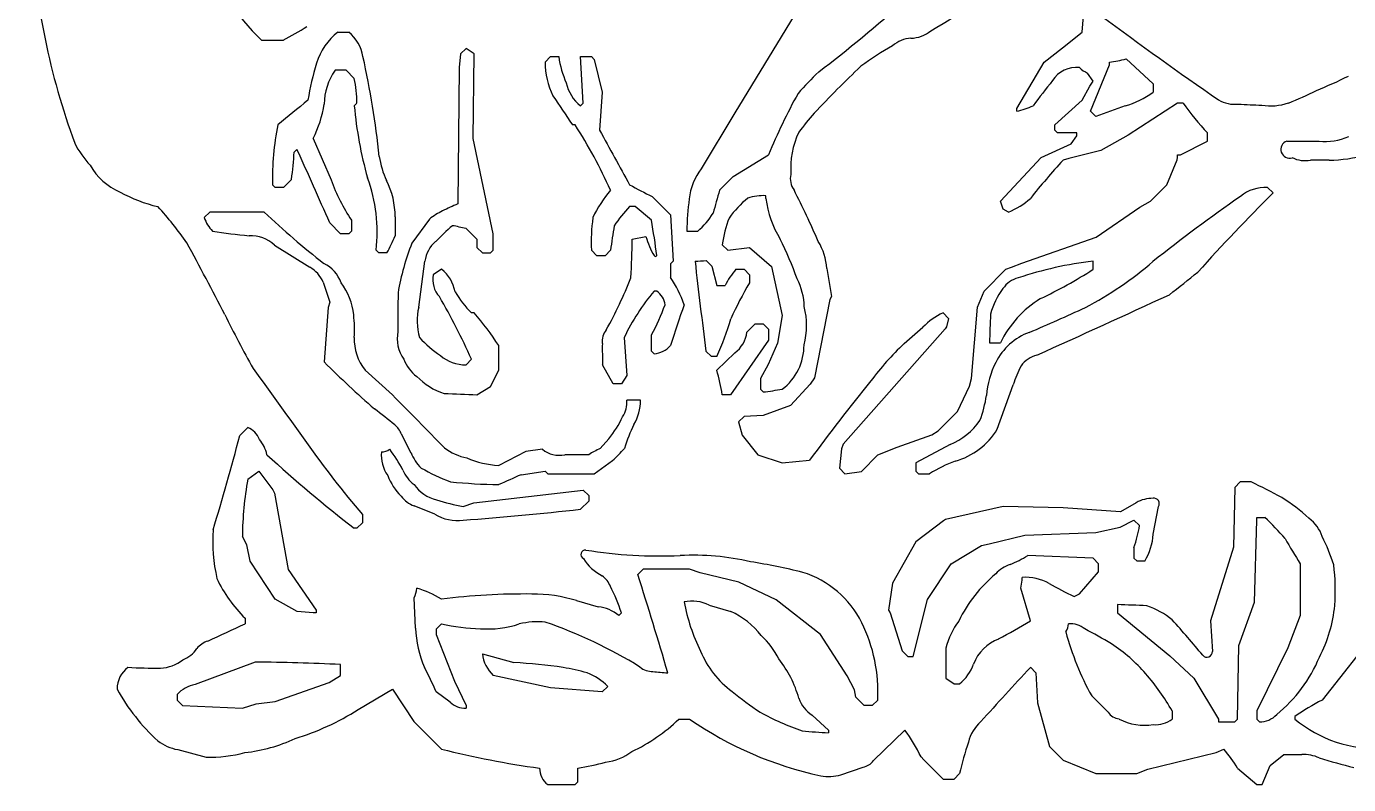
# Model space of a CAD drawing. Extents: x -1480 to 3301, y -477 to 1672.
# Drawn here: x 2143 to 2815, y 833 to 1218 of the extents above; entities that cross this region are included whole.
import ezdxf

# ---------------------------------------------------------------- set-up
doc = ezdxf.new("R2010")
doc.units = 0
doc.header["$MEASUREMENT"] = 0
doc.layers.add('WHITE', color=7, linetype='CONTINUOUS')

msp = doc.modelspace()

# ---------------------------------------------------------------- linework, layer by layer
at = {"layer": 'WHITE', "linetype": 'Continuous'}
for p, q in [((2537.53, 1231.05), (2503.03, 1174.47)), ((2679.84, 1215.61), (2681.22, 1232.26)), ((2262.29, 1211.45), (2273.39, 1211.45)), ((2301.13, 1215.61), (2306.68, 1215.61)), ((2669.88, 1207.62), (2679.84, 1215.61)), ((2363.56, 1204.51), (2362.85, 1197.56)), ((2366.33, 1207.29), (2363.56, 1204.51)), ((2370.49, 1204.51), (2366.33, 1207.29)), ((2369.9, 1161.44), (2370.49, 1204.51)), ((2660.42, 1200.35), (2669.88, 1207.62)), ((2362.85, 1197.56), (2362.17, 1128.22)), ((2406.56, 1200.35), (2409.34, 1203.13)), ((2409.34, 1203.13), (2413.5, 1203.13)), ((2424.59, 1203.13), (2430.14, 1203.13)), ((2425.98, 1179.54), (2424.59, 1203.13)), ((2430.14, 1203.13), (2431.53, 1201.74)), ((2431.53, 1201.74), (2435.69, 1185.09)), ((2646.55, 1176.77), (2660.42, 1200.35)), ((2684, 1175.38), (2693.71, 1198.96)), ((2693.71, 1198.96), (2693.71, 1200.35)), ((2702.17, 1202.02), (2715.9, 1189.25)), ((2305.3, 1196.19), (2299.75, 1196.19)), ((2309.46, 1192.03), (2305.3, 1196.19)), ((2685.39, 1190.64), (2682.61, 1194.8)), ((2683.68, 1188.08), (2685.39, 1190.64)), ((2435.69, 1185.09), (2434.3, 1165.67)), ((2679.84, 1180.93), (2683.68, 1188.08)), ((2715.9, 1189.25), (2715.9, 1185.09)), ((2309.46, 1178.16), (2310.84, 1179.54)), ((2424.59, 1178.16), (2425.98, 1179.54)), ((2665.97, 1168.45), (2679.84, 1180.93)), ((2701.71, 1178.11), (2686.77, 1172.61)), ((2728.39, 1179.54), (2703.28, 1163.18)), ((2731.16, 1179.54), (2728.39, 1179.54)), ((2503.03, 1174.47), (2486.04, 1146.02)), ((2646.55, 1175.38), (2646.55, 1176.77)), ((2686.77, 1172.61), (2684, 1175.38)), ((2421.82, 1168.45), (2420.43, 1168.45)), ((2665.97, 1165.67), (2665.97, 1168.45)), ((2667.35, 1164.28), (2665.97, 1165.67)), ((2677.06, 1164.28), (2667.35, 1164.28)), ((2677.06, 1162.9), (2677.06, 1164.28)), ((2743.65, 1160.12), (2743.65, 1164.28)), ((2288.65, 1161.51), (2297.72, 1140.37)), ((2380.2, 1112.96), (2369.9, 1161.44)), ((2659.03, 1151.8), (2674.29, 1158.74)), ((2674.29, 1158.74), (2677.06, 1162.9)), ((2703.28, 1163.18), (2689.26, 1155.29)), ((2729.78, 1153.19), (2743.65, 1160.12)), ((2783.88, 1160.12), (2800.35, 1160.12)), ((2280.33, 1155.96), (2278.94, 1154.57)), ((2502.28, 1142.09), (2520.31, 1153.19)), ((2638.22, 1129.6), (2659.03, 1151.8)), ((2673, 1151.24), (2670.13, 1150.41)), ((2689.26, 1155.29), (2673, 1151.24)), ((2722.84, 1137.93), (2728.11, 1150.55)), ((2728.11, 1150.55), (2728.39, 1151.8)), ((2728.39, 1153.19), (2729.78, 1153.19)), ((2728.39, 1151.8), (2728.39, 1153.19)), ((2805.56, 1150.41), (2796, 1150.41)), ((2269.23, 1136.54), (2267.84, 1137.93)), ((2277.55, 1140.7), (2273.39, 1136.54)), ((2495.34, 1135.15), (2502.28, 1142.09)), ((2714.52, 1129.6), (2722.84, 1137.93)), ((2273.39, 1136.54), (2269.23, 1136.54)), ((2461.12, 1131.92), (2470.37, 1122.67)), ((2518.92, 1130.99), (2518.92, 1132.38)), ((2776.94, 1133.77), (2774.17, 1136.54)), ((2235.94, 1124.06), (2233.16, 1121.28)), ((2263.68, 1124.06), (2235.94, 1124.06)), ((2452.34, 1126.83), (2449.56, 1126.83)), ((2460.66, 1119.89), (2452.34, 1126.83)), ((2639.61, 1125.44), (2638.22, 1129.6)), ((2642.38, 1124.06), (2639.61, 1125.44)), ((2686.91, 1111.29), (2709.11, 1126.55)), ((2709.11, 1126.55), (2714.52, 1129.6)), ((2302.52, 1112.96), (2296.97, 1118.51)), ((2308.07, 1119.89), (2308.07, 1114.35)), ((2330.27, 1121.58), (2330.27, 1111.92)), ((2347.68, 1120.43), (2338.84, 1108.27)), ((2470.37, 1122.67), (2471.76, 1099.09)), ((2306.68, 1112.96), (2302.52, 1112.96)), ((2308.07, 1114.35), (2306.68, 1112.96)), ((2366.33, 1115.73), (2371.88, 1110.18)), ((2371.88, 1110.18), (2371.88, 1106.02)), ((2380.2, 1104.64), (2380.2, 1112.96)), ((2450.95, 1110.18), (2457.89, 1111.57)), ((2478.69, 1114.35), (2484.24, 1114.35)), ((2649.18, 1098.12), (2686.91, 1111.29)), ((2268.93, 1107.27), (2286.86, 1096.04)), ((2321.94, 1103.25), (2320.55, 1104.64)), ((2326.1, 1103.25), (2321.94, 1103.25)), ((2371.88, 1106.02), (2374.66, 1103.25)), ((2374.66, 1103.25), (2378.82, 1103.25)), ((2378.82, 1103.25), (2380.2, 1104.64)), ((2432.92, 1101.86), (2430.14, 1104.64)), ((2439.85, 1104.64), (2437.08, 1101.86)), ((2496.73, 1107.41), (2499.5, 1104.64)), ((2499.5, 1104.64), (2510.6, 1106.02)), ((2510.6, 1106.02), (2521.7, 1096.31)), ((2342.32, 1075.73), (2345.44, 1099.03)), ((2437.08, 1101.86), (2432.92, 1101.86)), ((2471.76, 1099.09), (2470.37, 1097.7)), ((2470.37, 1097.7), (2470.37, 1090.76)), ((2488.54, 1099.36), (2491.46, 1096.45)), ((2643.91, 1096.03), (2649.18, 1098.12)), ((2685.39, 1094.93), (2685.39, 1099.09)), ((2353.85, 1094.93), (2349.69, 1092.15)), ((2491.46, 1096.45), (2493.95, 1086.6)), ((2503.66, 1094.93), (2507.83, 1094.93)), ((2507.83, 1094.93), (2510.6, 1092.15)), ((2510.6, 1092.15), (2510.6, 1087.99)), ((2521.7, 1096.31), (2527.25, 1071.34)), ((2549.91, 1095.37), (2552.22, 1081.05)), ((2629.9, 1083.83), (2641, 1094.93)), ((2641, 1094.93), (2643.91, 1096.03)), ((2293.63, 1088.31), (2296.97, 1078.28)), ((2463.44, 1083.83), (2462.05, 1083.83)), ((2493.95, 1086.6), (2498.12, 1086.6)), ((2626.63, 1075.63), (2629.9, 1083.83)), ((2296.97, 1078.28), (2296.23, 1075.46)), ((2551.39, 1079.57), (2543.57, 1039.65)), ((2552.22, 1081.05), (2551.39, 1079.57)), ((2296.23, 1075.46), (2294.2, 1047.76)), ((2370.49, 1072.73), (2369.11, 1072.73)), ((2527.25, 1071.34), (2524.89, 1057.33)), ((2609.09, 1072.73), (2611.87, 1069.96)), ((2611.87, 1069.96), (2610.76, 1065.66)), ((2623.45, 1039.32), (2626.63, 1075.63)), ((2509.21, 1063.02), (2513.37, 1067.18)), ((2513.37, 1067.18), (2517.54, 1067.18)), ((2517.54, 1067.18), (2520.31, 1064.41)), ((2520.31, 1064.41), (2520.31, 1058.86)), ((2610.15, 1064.66), (2558.18, 1006.01)), ((2589.18, 1057.09), (2598.8, 1065.43)), ((2610.76, 1065.66), (2610.15, 1064.66)), ((2446.79, 1060.25), (2448.18, 1040.82)), ((2460.66, 1053.31), (2460.66, 1061.63)), ((2520.31, 1058.86), (2500.89, 1031.11)), ((2524.89, 1057.33), (2520.03, 1046.51)), ((2632.67, 1057.47), (2638.22, 1057.47)), ((2382.98, 1043.6), (2382.98, 1056.08)), ((2462.05, 1051.92), (2460.66, 1053.31)), ((2491.18, 1050.54), (2488.41, 1053.31)), ((2493.95, 1050.54), (2491.18, 1050.54)), ((2493.95, 1043.6), (2503.05, 1052.39)), ((2328.88, 1031.11), (2314.96, 1043.68)), ((2369.11, 1049.15), (2366.33, 1046.37)), ((2378.82, 1035.28), (2382.98, 1043.6)), ((2441.24, 1036.66), (2435.77, 1046.23)), ((2520.03, 1046.51), (2516.15, 1039.44)), ((2445.4, 1036.66), (2441.24, 1036.66)), ((2448.18, 1040.82), (2445.4, 1036.66)), ((2516.15, 1039.44), (2516.15, 1033.89)), ((2541.44, 1036.45), (2531.41, 1025.57)), ((2543.57, 1039.65), (2541.44, 1036.45)), ((2622.47, 1035.4), (2623.45, 1039.32)), ((2636.66, 1013.52), (2644.78, 1036.18)), ((2371.88, 1031.11), (2378.82, 1035.28)), ((2500.89, 1031.11), (2496.73, 1031.11)), ((2516.15, 1033.89), (2517.54, 1032.5)), ((2616.35, 1022.58), (2622.47, 1035.4)), ((2455.11, 1028.34), (2448.18, 1028.34)), ((2531.41, 1025.57), (2517.46, 1020.61)), ((2606.53, 1012.76), (2616.35, 1022.58)), ((2507.83, 1020.02), (2505.05, 1017.24)), ((2505.05, 1017.24), (2506.76, 1010.52)), ((2517.46, 1020.61), (2507.83, 1020.02)), ((2255.36, 1014.47), (2251.2, 1010.31)), ((2333.38, 1011.15), (2338.34, 1001.58)), ((2506.76, 1010.52), (2514.76, 1000.6)), ((2585.65, 1004.48), (2603.33, 1010.63)), ((2603.33, 1010.63), (2606.53, 1012.76)), ((2405.17, 1003.37), (2396.71, 1002.26)), ((2438.99, 1008.69), (2434.58, 1003.69)), ((2557.35, 1003.51), (2556.38, 993.66)), ((2558.18, 1006.01), (2557.35, 1003.51)), ((2575.8, 1000.6), (2585.65, 1004.48)), ((2612.66, 1005.77), (2595.22, 996.43)), ((2396.71, 1002.26), (2382.98, 995.05)), ((2428.76, 1000.6), (2416.63, 1000.6)), ((2431.53, 990.89), (2440.95, 997.61)), ((2514.76, 1000.6), (2527.25, 996.43)), ((2527.25, 996.43), (2541.12, 997.82)), ((2567.61, 992), (2575.8, 1000.6)), ((2595.22, 996.43), (2595.22, 992.27)), ((2255.36, 988.11), (2260.91, 992.27)), ((2260.91, 992.27), (2268.12, 982.7)), ((2394.33, 990.38), (2406.56, 992.27)), ((2406.56, 992.27), (2407.95, 990.89)), ((2407.95, 990.89), (2431.53, 990.89)), ((2556.38, 993.66), (2559.15, 990.89)), ((2559.15, 990.89), (2567.61, 992)), ((2595.22, 992.27), (2596.61, 990.89)), ((2596.61, 990.89), (2602.15, 990.89)), ((2268.12, 982.7), (2268.95, 981.04)), ((2370.37, 976.12), (2425.98, 982.56)), ((2425.98, 982.56), (2428.76, 979.79)), ((2757.52, 983.95), (2756.86, 953.46)), ((2760.29, 986.72), (2757.52, 983.95)), ((2765.84, 986.72), (2760.29, 986.72)), ((2268.95, 981.04), (2275.89, 942.2)), ((2364.95, 974.24), (2370.37, 976.12)), ((2428.76, 977.01), (2424.59, 972.85)), ((2428.76, 979.79), (2428.76, 977.01)), ((2707.38, 976.18), (2699.26, 971.47)), ((2313.62, 970.08), (2313.62, 965.92)), ((2350.42, 970.34), (2339.97, 974.52)), ((2639.61, 974.24), (2610.34, 967.58)), ((2670.18, 973.48), (2639.61, 974.24)), ((2699.26, 971.47), (2670.18, 973.48)), ((2716, 960.07), (2718.68, 974.24)), ((2768.62, 968.69), (2772.78, 968.69)), ((2768.62, 967.3), (2768.62, 968.69)), ((2310.84, 963.14), (2309.46, 963.14)), ((2313.62, 965.92), (2310.84, 963.14)), ((2609.3, 966.98), (2595.22, 956.21)), ((2610.34, 967.58), (2609.3, 966.98)), ((2686.75, 961.03), (2699.15, 963.68)), ((2699.15, 963.68), (2706.19, 967.3)), ((2706.19, 967.3), (2708.97, 964.53)), ((2767.51, 925.55), (2768.62, 967.3)), ((2254.79, 954.72), (2252.58, 958.98)), ((2595.22, 956.21), (2583.27, 935.29)), ((2628.63, 954.33), (2632.55, 955.31)), ((2632.55, 955.31), (2650.73, 959.7)), ((2650.73, 959.7), (2686.75, 961.03)), ((2256.47, 946.36), (2254.79, 954.72)), ((2613.25, 945.11), (2628.63, 954.33)), ((2685.39, 947.88), (2652.09, 949.27)), ((2706.19, 953.43), (2706.19, 947.88)), ((2756.86, 953.46), (2745.04, 915.98)), ((2269.23, 927.07), (2256.47, 946.36)), ((2275.89, 942.2), (2290.04, 921.53)), ((2456.5, 942.33), (2453.73, 939.56)), ((2480.08, 942.33), (2456.5, 942.33)), ((2485.51, 940.46), (2480.08, 942.33)), ((2601.05, 926.94), (2613.25, 945.11)), ((2688.16, 945.11), (2685.39, 947.88)), ((2688.16, 940.95), (2688.16, 945.11)), ((2706.19, 947.88), (2707.58, 946.5)), ((2707.58, 946.5), (2711.74, 946.5)), ((2790.81, 945.11), (2790.81, 918.75)), ((2505.19, 935.81), (2485.51, 940.46)), ((2524.22, 926.74), (2505.19, 935.81)), ((2583.27, 935.29), (2581.35, 921.53)), ((2648.63, 932.62), (2649.32, 936.79)), ((2649.32, 936.79), (2649.32, 938.17)), ((2678.45, 929.85), (2688.16, 940.95)), ((2653.48, 915.98), (2648.63, 932.62)), ((2675.68, 928.46), (2678.45, 929.85)), ((2280.41, 920.72), (2269.23, 927.07)), ((2340.6, 912.3), (2340, 927.79)), ((2422.52, 926.32), (2433.64, 923.25)), ((2490.06, 924.08), (2501.04, 920.82)), ((2546.67, 909.04), (2524.22, 926.74)), ((2593.83, 897.94), (2601.05, 926.94)), ((2697.87, 924.3), (2697.87, 920.14)), ((2759.58, 903.47), (2767.51, 925.55)), ((2253.97, 917.36), (2253.97, 914.59)), ((2288.65, 920.14), (2280.41, 920.72)), ((2290.04, 920.14), (2288.65, 920.14)), ((2290.04, 921.53), (2290.04, 920.14)), ((2444.01, 918.75), (2445.4, 920.14)), ((2581.35, 921.53), (2582.17, 920.05)), ((2582.17, 920.05), (2588.28, 900.72)), ((2697.87, 920.14), (2724.5, 898.28)), ((2745.04, 915.98), (2746.07, 900.5)), ((2790.81, 918.75), (2784.55, 902.39)), ((2353.85, 914.59), (2351.07, 911.82)), ((2351.07, 911.82), (2351.07, 909.04)), ((2351.07, 909.04), (2360.51, 885.32)), ((2560.26, 888.09), (2546.67, 909.04)), ((2832.43, 914.59), (2801.91, 875.75)), ((2610.48, 902.23), (2610.48, 886.85)), ((2758.91, 866.04), (2759.58, 903.47)), ((2784.55, 902.39), (2768.62, 870.2)), ((2259.13, 895.03), (2228.57, 883.71)), ((2374.66, 899.33), (2390.72, 894.84)), ((2588.28, 900.72), (2591.06, 897.94)), ((2591.06, 897.94), (2593.83, 897.94)), ((2724.5, 898.28), (2736.71, 886.85)), ((2296.7, 884.63), (2302.52, 888.23)), ((2302.52, 888.23), (2302.52, 893.78)), ((2409.38, 881.95), (2380.2, 888.23)), ((2563.98, 881.01), (2560.26, 888.09)), ((2653.48, 892.4), (2656.26, 889.62)), ((2656.26, 889.62), (2657.08, 874.27)), ((2269.15, 874.96), (2296.7, 884.63)), ((2311.45, 870.94), (2328.88, 881.3)), ((2328.88, 881.3), (2339.82, 864.81)), ((2360.51, 885.32), (2366.33, 872.97)), ((2435.69, 879.91), (2409.38, 881.95)), ((2438.47, 882.68), (2435.69, 879.91)), ((2610.48, 886.85), (2614.64, 884.07)), ((2614.64, 884.07), (2617.41, 884.07)), ((2736.71, 886.85), (2749.2, 866.04)), ((2219.29, 878.52), (2219.29, 875.75)), ((2219.29, 875.75), (2222.06, 872.97)), ((2259.59, 873.76), (2269.15, 874.96)), ((2358.27, 874.68), (2351.07, 879.91)), ((2564.7, 877.14), (2563.98, 881.01)), ((2568.86, 872.97), (2564.7, 877.14)), ((2575.8, 875.75), (2573.02, 872.97)), ((2693, 869.53), (2684.68, 877.85)), ((2222.06, 872.97), (2252.58, 871.59)), ((2252.58, 871.59), (2259.59, 873.76)), ((2366.33, 872.97), (2366.33, 871.59)), ((2542.45, 868.03), (2550.83, 860.49)), ((2573.02, 872.97), (2568.86, 872.97)), ((2657.08, 874.27), (2663.19, 852.17)), ((2725.61, 870.2), (2725.61, 866.04)), ((2768.62, 870.2), (2768.62, 866.04)), ((2339.82, 864.81), (2353.85, 850.78)), ((2474.53, 866.04), (2480.08, 866.04)), ((2749.2, 866.04), (2749.2, 864.65)), ((2749.2, 864.65), (2757.52, 864.65)), ((2757.52, 864.65), (2758.91, 866.04)), ((2768.62, 866.04), (2770.01, 864.65)), ((2788.04, 867.43), (2788.04, 866.04)), ((2550.83, 860.49), (2550.83, 859.1)), ((2573.65, 844.93), (2589.67, 860.49)), ((2219.63, 850.52), (2234.11, 846.73)), ((2663.19, 852.17), (2670.13, 845.23)), ((2713.22, 840.51), (2747.95, 849.11)), ((2747.95, 849.11), (2751.97, 850.78)), ((2775.55, 842.46), (2782.49, 848)), ((2782.49, 848), (2791.6, 848)), ((2423.21, 834.13), (2423.21, 841.07)), ((2557.09, 837.66), (2568.34, 841.68)), ((2670.13, 845.23), (2686.77, 838.29)), ((2758.91, 841.07), (2768.62, 832.75)), ((2771.39, 832.75), (2775.55, 842.46)), ((2421.82, 832.75), (2423.21, 834.13)), ((2609.09, 835.52), (2614.64, 835.52)), ((2614.64, 835.52), (2617.41, 838.29)), ((2686.77, 838.29), (2707.58, 838.29)), ((2707.58, 838.29), (2713.22, 840.51)), ((2407.95, 832.75), (2421.82, 832.75)), ((2768.62, 832.75), (2771.39, 832.75))]:
    msp.add_line(p, q, dxfattribs=at)
for centre, radius, start, end in [((2603.59, 1305.18), 460.9, 177.90515, 191.63644), ((2369.78, 1319.99), 152.76, 204.88886, 225.28038), ((1977.57, 2256.26), 1213.49, 301.01408, 303.7695), ((2113.02, 1762.15), 713.1, 307.36175, 311.93219), ((2176.83, 1389.83), 202.83, 298.4269, 302.36316), ((4027.44, 3025.26), 2243.82, 233.39786, 235.27343), ((2498.01, 1282.03), 352.83, 191.41297, 200.38066), ((2320.61, 1190.7), 31.62, 128.01164, 163.24334), ((2293.05, 1199.36), 21.21, 10.34237, 50.00293), ((2594.01, 1196.11), 16.47, 94.51683, 130.17035), ((2592.5, 1228.7), 16.17, 270.75425, 309.6714), ((2662.86, 1068.25), 161.38, 119.50527, 126.31865), ((2431.78, 1156.48), 147.94, 162.96904, 170.48818), ((1896.55, 1109.56), 427.73, 5.74213, 12.64162), ((2445.06, 1200.4), 38.5, 180.07458, 206.4389), ((2465.77, 1210.87), 52.84, 188.42684, 203.54068), ((2977.7, 765.8), 596.23, 133.50097, 136.73439), ((2677.01, 1183.05), 14.59, 84.34885, 147.34715), ((2687.32, 1206.37), 12.49, 224.75937, 247.86049), ((2686.7, 1258.32), 58.39, 276.89419, 285.36419), ((2324.61, 1178.63), 30.44, 144.76899, 179.4203), ((2253.19, 1179.46), 57.66, 0.08635, 12.59403), ((2643.42, 1091.31), 142.7, 133.18521, 139.26967), ((3284.23, 702.6), 788.83, 141.75322, 142.92503), ((2716.97, 1390.28), 220.21, 291.88561, 296.54009), ((2437.08, 1194.05), 20.21, 192.25361, 231.86495), ((2787.01, 1044.55), 287.98, 150.94267, 157.83812), ((2691.15, 1217.51), 40.79, 285.0071, 307.37309), ((2728.22, 1324.75), 155.84, 291.28444, 297.03355), ((2914.35, 397.23), 1004.57, 128.72715, 129.85166), ((2232.56, 1188.88), 62.41, 333.99204, 350.83731), ((2518.74, 1197.55), 210.18, 185.29392, 195.49016), ((3036.93, 1588.88), 746.21, 212.92695, 214.2926), ((2639.05, 1211.74), 37.12, 281.64894, 295.22095), ((2838.22, 1254.4), 130.64, 214.96175, 223.61706), ((2757.55, 1195.48), 16.61, 239.89892, 275.90958), ((2807.05, 2087.67), 909.96, 266.98954, 267.74467), ((2775.68, 1206.84), 28.77, 261.1213, 288.44849), ((2664.65, 1068.38), 160.99, 138.7916, 143.27227), ((2409.63, 1140.42), 141.81, 168.60269, 181.00845), ((2211.55, 1033.02), 250.11, 24.1019, 32.78396), ((29367.33, 15960.77), 30729.18, 208.781275, 208.840312), ((2575.16, 1146.2), 43.63, 154.97256, 183.96126), ((2207.91, 1179.32), 45.37, 206.38832, 223.80922), ((2785.36, 1155.95), 4.43, 109.53417, 287.40231), ((2803.55, 1189.19), 29.24, 263.72647, 294.02689), ((2075.88, 1167.87), 203.49, 352.32636, 356.25245), ((602.53, 387.85), 1845.26, 23.32615, 24.59883), ((2371.43, 1160.53), 49.96, 189.41836, 204.14744), ((2920.23, 919.2), 340.61, 137.24682, 141.55059), ((2793.47, 1166.13), 15.92, 244.77485, 279.16713), ((2803.37, 1233.48), 83.1, 271.50517, 284.63003), ((2202.77, 1163.23), 31.57, 209.0222, 246.73875), ((2508.35, 1128.27), 28.51, 141.48698, 174.87227), ((2383.96, 1171.11), 91.55, 199.61945, 214.0158), ((2242.84, 1114.07), 78.28, 353.07642, 20.44308), ((2291.18, 1122.02), 39.08, 359.35831, 27.55011), ((2565.54, 1346.86), 238.96, 240.96617, 244.09014), ((2540.61, 1140.88), 9.27, 165.58719, 217.05918), ((2226.97, 1200.94), 76.12, 241.20293, 256.79048), ((2487.97, 1094.25), 63.15, 139.63357, 154.73548), ((2597.4, 1113.57), 118.71, 171.64604, 179.62775), ((4787.92, 482.09), 2383.78, 164.09981, 164.39105), ((2543.19, 1090.36), 52.79, 129.41576, 144.53624), ((2517.88, 1105), 27.4, 87.81979, 107.43758), ((2568.19, 1136.75), 49.61, 186.66838, 212.16801), ((2096.12, 913.04), 490.35, 23.56387, 26.95186), ((2626.99, 1161.03), 40.04, 292.60102, 311.40975), ((3227.79, 456.64), 821.32, 124.68338, 128.5582), ((3555.25, 355.96), 1100.34, 135.01844, 137.91055), ((2772.97, 1117.04), 19.54, 86.47557, 129.92645), ((2075.88, 1004.69), 181.09, 34.95019, 42.41232), ((2549.19, 1424.73), 414.63, 226.48149, 232.02548), ((2369.41, 1093.15), 34.88, 115.47279, 128.52965), ((2445.07, 938.36), 207.17, 113.58771, 115.95258), ((2501.38, 1076.97), 71.91, 136.09875, 146.08497), ((2459.55, 1143.33), 38.08, 310.42962, 328.59898), ((2250.9, 1127.21), 18.7, 198.47584, 223.45167), ((2435.53, 1028.56), 116.78, 130.68378, 136.44131), ((2289, 747.11), 376.65, 78.15206, 79.22807), ((2525.93, 1108.8), 95.88, 172.56391, 182.48742), ((3785.4, 911.28), 1359.37, 171.29173, 171.82244), ((2101.75, 1055.45), 364.65, 7.31258, 10.17974), ((2551.42, 1100.69), 55.11, 158.385, 172.99097), ((2287.06, 1432.43), 321.95, 261.11231, 264.4583), ((2256.76, 1094), 18, 47.47494, 92.4919), ((2195.86, 1171.07), 146.84, 332.49293, 336.24756), ((1667.92, 1129.23), 783.26, 357.17521, 358.60691), ((2500.66, 1124.16), 44.59, 196.39515, 210.00203), ((2371.59, 1033.05), 172.86, 19.24689, 26.55938), ((841.33, 356.89), 1573.99, 27.01694, 28.5205), ((2453.84, 1062.53), 123.77, 158.30974, 170.46755), ((2360.84, 1097.12), 15.52, 129.86231, 172.96231), ((2519.33, 1093.24), 30.66, 3.96852, 31.08175), ((2286.21, 1082.09), 17.64, 19.9516, 63.55577), ((2462.74, 1102.15), 0.751, 202.49912, 337.50088), ((2481.28, 1189.82), 90.75, 270.99487, 274.59054), ((5552, 1447.88), 3088.9, 186.48356, 187.3389), ((2708.04, 908.73), 191.7, 96.78664, 108.46618), ((2596.46, 1237.13), 182.66, 297.74493, 310.81916), ((2278.44, 1081.85), 16.51, 23.06757, 59.33075), ((2362.23, 1089.62), 12.8, 168.58821, 222.31265), ((2342.29, 1080.09), 18.8, 10.41628, 52.07229), ((2238.33, 1174.45), 227.87, 331.02914, 338.41643), ((2426.96, 1060.39), 52.98, 18.14855, 34.98156), ((2534.83, 1068.13), 41.1, 139.32045, 153.29941), ((2506.12, 1075.05), 32.34, 1.53327, 27.60466), ((2650.74, 1077.32), 13.67, 104.48329, 145.30533), ((2565.33, 1279.12), 219.87, 295.08963, 303.09647), ((2313.98, 1613.89), 671.7, 307.64093, 309.21924), ((2277.04, 1068.58), 32.31, 5.51842, 37.17197), ((3075.79, 1068.24), 744.16, 178.86149, 180.37985), ((2409.88, 1112.86), 57.21, 210.88837, 224.54571), ((2548.3, 1011.29), 112.69, 139.9358, 154.25372), ((2458.12, 1075.92), 9.52, 5.8348, 56.09271), ((2639.66, 1009.37), 151.12, 148.65232, 156.44979), ((2670.29, 1062.21), 38.37, 143.36455, 165.01019), ((2072.79, 917.28), 324.34, 23.99063, 30.31838), ((2381.88, 1106.65), 90.74, 330.25638, 340.85571), ((3779.5, 631.27), 1376.33, 161.10851, 162.02159), ((2686.93, 1033.94), 54.1, 121.63418, 154.21409), ((-298.96, 7623.48), 7206.27, 294.215237, 294.804097), ((2928.27, 1414.56), 765.68, 206.58583, 208.90305), ((2238, 1064.38), 71.58, 356.68949, 5.8643), ((2369.93, 1068.75), 28.48, 165.79814, 197.36709), ((2258.62, 975.82), 148.01, 32.83926, 40.90054), ((2370, 1107.75), 136.52, 335.2218, 343.83868), ((2500.43, 1066.49), 39.18, 345.21526, 13.91751), ((2622.45, 1043.01), 32.59, 114.20352, 136.52154), ((3567.24, 1029.68), 934.98, 177.39752, 178.29659), ((2253.14, 2005.01), 1023.49, 292.99203, 294.74087), ((2349.91, 1059.79), 18.59, 169.09331, 214.96544), ((2444.84, 1058.27), 9.21, 140.91491, 186.51334), ((2494.3, 1064.57), 14.99, 305.68069, 354.05463), ((2663.63, 1033.72), 31.01, 110.20741, 153.51331), ((2334.54, 1059.38), 25.09, 178.02808, 218.73007), ((2379.4, 1091.91), 48.44, 220.83016, 237.45288), ((2800.41, 1054.47), 364.72, 179.56731, 181.29471), ((2510.38, 1056.15), 27.93, 307.15045, 0.7048), ((2694.28, 946.54), 152.53, 133.55257, 143.10899), ((2365.65, 1064.77), 18.41, 228.01779, 272.11672), ((2460.87, 1064.68), 12.81, 275.2754, 317.8547), ((2660.42, 1037.31), 14.43, 104.50938, 143.86392), ((9043.99, 5933.27), 8363.64, 215.769724, 216.088063), ((2686.93, 1442.82), 557.06, 225.16893, 228.76985), ((2353.23, 1056.26), 19.87, 201.01261, 233.02652), ((2377.12, 1011.09), 121.27, 9.50625, 15.55137), ((2676.43, 1027.08), 45.43, 153.21484, 175.38759), ((2695.95, 1020.66), 53.48, 151.92589, 163.12126), ((2365.6, 1064.21), 34.06, 224.40436, 252.29532), ((3470.13, 311.27), 1155.17, 141.0085, 143.53501), ((5035.94, 3665.86), 3777.58, 224.22442, 224.79762), ((2537.18, 5450.27), 4422.25, 267.64214, 267.85782), ((2459.28, 1474.99), 446.31, 277.50047, 278.75974), ((2568.32, 1040.37), 63.56, 339.42305, 351.27933), ((1931.11, 522.26), 634.57, 51.04364, 52.22977), ((2434.95, 1027.21), 13.27, 326.61418, 4.86282), ((2431.95, 1027.94), 23.17, 328.73421, 0.99686), ((2393.87, 1044.83), 57.81, 321.30549, 334.4705), ((2527.05, 979), 83.86, 153.88726, 162.78487), ((2599.5, 1037.56), 34.41, 292.48741, 325.42505), ((1223.35, 1275.45), 1061.5, 342.84525, 345.53538), ((2250.45, 1003.79), 11.75, 22.94699, 65.31946), ((2324.13, 1007.97), 9.78, 18.98323, 52.47203), ((2604.47, 1033.7), 38, 286.5205, 327.90519), ((2245.28, 995.75), 20.38, 13.76348, 38.29126), ((2679.41, 1281.75), 480.56, 214.89166, 220.43257), ((2323.06, 1009.71), 7.74, 271.96274, 304.90716), ((2269.02, 959.07), 73.36, 27.35108, 37.14712), ((2372.01, 1025.39), 26.97, 231.90217, 258.66454), ((2413.74, 1013.71), 13.43, 230.35934, 282.41544), ((2451.56, 964.64), 42.58, 113.49783, 122.38357), ((2393.55, 1049.42), 70.22, 312.45482, 319.50228), ((2729.86, 1506.43), 686.94, 227.42114, 232.26686), ((2340.68, 1000.14), 17.45, 173.92798, 215.61685), ((2359.08, 1009.69), 22.26, 201.35475, 225.57143), ((2386.94, 1047.49), 52.6, 247.37622, 265.67663), ((2634.89, 940.33), 60.22, 109.00176, 122.92321), ((2353.74, 1000.28), 29.13, 200.71272, 225.53719), ((2351.35, 1000.23), 18.73, 203.46506, 232.22136), ((2402.76, 1100.71), 122.25, 241.00059, 248.70618), ((2781.56, 102.57), 968.58, 113.56541, 114.29723), ((2413.96, 958.31), 161.38, 169.35786, 179.76148), ((2356, 996.56), 19.58, 214.61284, 255.9599), ((2388.48, 1288.06), 302.76, 264.29177, 268.96797), ((2613.01, 669.19), 352.4, 61.46785, 64.29773), ((2345.08, 988.25), 14.65, 216.71427, 249.57472), ((2384.98, 1086.89), 114.42, 252.85315, 259.91536), ((2715.64, 961.94), 16.46, 89.07646, 120.1297), ((2716.31, 975.67), 2.76, 328.9316, 98.44854), ((2729.65, 896.49), 97.19, 47.57253, 57.87417), ((2361.83, 988.76), 21.66, 238.22447, 278.00338), ((2250.41, 2524.06), 1560.96, 274.20416, 276.40693), ((2650.33, 840.96), 176.94, 41.3786, 46.21084), ((2325.67, 956.96), 88.22, 176.49334, 192.68445), ((2654.42, 972.27), 55.09, 340.00458, 351.92293), ((2784.49, 953.35), 18.33, 17.63533, 54.18833), ((2685.45, 962.19), 30.62, 329.16933, 356.03994), ((2993.19, 1075.58), 240.79, 209.25163, 212.81047), ((2716.45, 915.53), 95.89, 17.62539, 26.89754), ((2427.08, 949.8), 2.26, 84.61117, 242.42467), ((2464.98, 1187.11), 238.05, 260.88987, 272.48162), ((2481.84, 818.34), 131.1, 77.07676, 92.86171), ((2615.15, 1009.99), 71.08, 293.23858, 301.31989), ((2446.11, 960.04), 23.51, 211.36491, 243.65383), ((2454.92, 601.72), 348.96, 76.28132, 80.72562), ((2648.37, 928.56), 16.93, 107.807, 137.46506), ((2705.05, 931.84), 103.57, 355.62428, 7.05767), ((2302.29, 966.89), 69.19, 205.05339, 225.70699), ((2427.78, 928.67), 12.98, 22.28765, 52.52162), ((643.2, 359.04), 1901.32, 16.20401, 17.77764), ((2522.79, 892.95), 50.04, 26.27591, 72.70117), ((2681.61, 884.76), 71.71, 129.61156, 154.21813), ((2650.57, 912.04), 26.16, 61.509, 92.74702), ((2769.61, 1124.29), 217.19, 240.61907, 244.37389), ((2320.6, 935.86), 21.02, 337.41783, 351.15028), ((2327.79, 885.27), 49.26, 58.06688, 74.00815), ((2396.23, 587.94), 341.77, 89.3923, 97.12403), ((2400.66, 857.3), 72.4, 72.42318, 90.636), ((2358.93, 891.94), 90.95, 18.06343, 27.25837), ((2431.05, 903.05), 20.37, 50.45628, 82.69111), ((2481.31, 906.07), 20.03, 64.08969, 101.52613), ((2570.7, 943.04), 94.99, 190.5274, 206.48085), ((2668.86, 35.83), 888.95, 87.16745, 88.13011), ((2699.83, 885.32), 40.5, 50.35098, 71.32735), ((2738.88, 930.15), 69.71, 332.17189, 354.88726), ((2402.95, 874.92), 40.67, 84.74629, 103.51109), ((2326.47, 684.17), 244.76, 58.36271, 70.87132), ((2483.85, 882.95), 41.59, 38.08283, 65.58718), ((2496.68, 879.91), 79.23, 356.99024, 26.37181), ((2649.29, 892.1), 40.11, 143.50396, 165.37355), ((2409.47, 1328.23), 479.05, 298.39429, 300.62068), ((2353.43, 579.62), 502.04, 39.4401, 42.14554), ((-3059.52, 12320.53), 12582.87, 294.883272, 294.978577), ((2396.43, 914.8), 55.89, 182.55828, 203.65149), ((2376.47, 1012.13), 100.13, 256.94322, 268.4053), ((2377.39, 963.57), 51.66, 265.88005, 288.10337), ((2482.5, 873.74), 48.76, 28.02374, 45.65407), ((2665.17, 914.86), 7.74, 325.09284, 358.03726), ((2811.49, 948.02), 144.94, 195.03356, 208.95926), ((2673.41, 902.05), 12.55, 51.78885, 92.31628), ((2588.13, 729.33), 204.92, 58.65604, 62.99804), ((2217.19, 909.92), 14.55, 290.46556, 326.81751), ((2238.77, 894.13), 12.23, 107.98366, 140.2152), ((2645.54, 885.73), 22.63, 111.39222, 158.38781), ((2650.69, 836.16), 81.17, 40.73942, 57.14612), ((2210.17, 911.27), 19.26, 271.9544, 308.92829), ((2254.43, -25.9), 920.94, 87.00648, 89.7072), ((2392.25, 901.19), 17.7, 186.04457, 227.08553), ((2370.36, 562.62), 332.85, 82.15919, 86.49267), ((2529.96, 918.74), 47.82, 202.17715, 233.89971), ((2479.57, 860.75), 58.33, 15.8137, 37.98646), ((2743.3, 900.32), 2.77, 219.4401, 3.81407), ((2731.53, 926.19), 74.69, 309.25467, 337.49649), ((2203.05, 881.09), 14.28, 127.69142, 179.17848), ((2209.05, 1181.46), 289.44, 267.08375, 270.35349), ((2204.11, 818.7), 159.2, 22.61282, 27.56772), ((2366.28, 640.57), 256.6, 76.0705, 78.87923), ((2416.03, 860.3), 31.7, 44.9286, 67.70881), ((2460.87, 899.34), 9.06, 228.41071, 273.45717), ((2473.71, 986), 96.5, 262.68328, 267.19555), ((2605.09, 900.3), 20.38, 307.20153, 342.19424), ((5314.23, -1561.74), 3619.72, 137.31323, 137.90538), ((2624.94, 813.03), 115.78, 29.58798, 41.09171), ((2280.48, 932.32), 104.95, 209.0892, 227.46526), ((2231.96, 866.74), 17.3, 101.29189, 137.08023), ((2365.94, 882.61), 11.03, 225.94204, 272.04288), ((2614.31, 1016.09), 176.51, 230.39208, 236.12295), ((2550.86, 881.59), 15.95, 198.06091, 238.18457), ((2889.46, 714.12), 183.82, 118.4417, 123.48582), ((2240.35, 982.67), 132.44, 287.13008, 302.47033), ((2584.42, 995.99), 143.81, 241.55464, 250.91913), ((2700.11, 874.89), 8.91, 217.00788, 260.32395), ((2770.21, 876.44), 11.79, 268.99862, 316.7185), ((2415.41, 926.17), 84.33, 294.74145, 314.51419), ((2585.68, 1018.98), 185.86, 235.37657, 257.9256), ((2641.82, 849.41), 20.49, 131.44319, 166.19308), ((2711.54, 890.55), 27.66, 242.12252, 279.32743), ((2717.22, 877.11), 13.9, 265.08268, 307.18617), ((2829.57, 916.14), 65.07, 230.34499, 272.92898), ((2223.98, 874.02), 23.89, 232.80153, 259.52324), ((2244.59, 931.66), 83.17, 276.37612, 294.71444), ((2568.37, 1192.42), 333.78, 264.67753, 266.98688), ((2516.68, 807.34), 90.29, 25.94374, 36.06249), ((2236.6, 911.68), 64.99, 267.80503, 285.36566), ((2468.95, 1309.44), 472.88, 255.91294, 262.07998), ((2433.74, 872.13), 28.22, 277.40181, 306.95535), ((2823.04, 788.98), 211.46, 162.00771, 166.51322), ((2693.81, 801.9), 75.98, 31.03357, 40.04179), ((2792.29, 827.33), 20.69, 66.72958, 91.90314), ((2414.09, 841.02), 10.31, 179.73087, 233.39924), ((2396.04, 1000.17), 161.4, 279.69174, 284.84072), ((2567.3, 849.31), 7.7, 277.72041, 325.39537), ((3232.56, 1464.62), 885.71, 224.22699, 225.25789), ((2947.67, 1331.7), 507.21, 253.12727, 255.18516), ((2550.95, 861.68), 24.8, 260.37177, 284.32514)]:
    msp.add_arc(centre, radius, start, end, dxfattribs=at)

doc.saveas('drawing.dxf')
